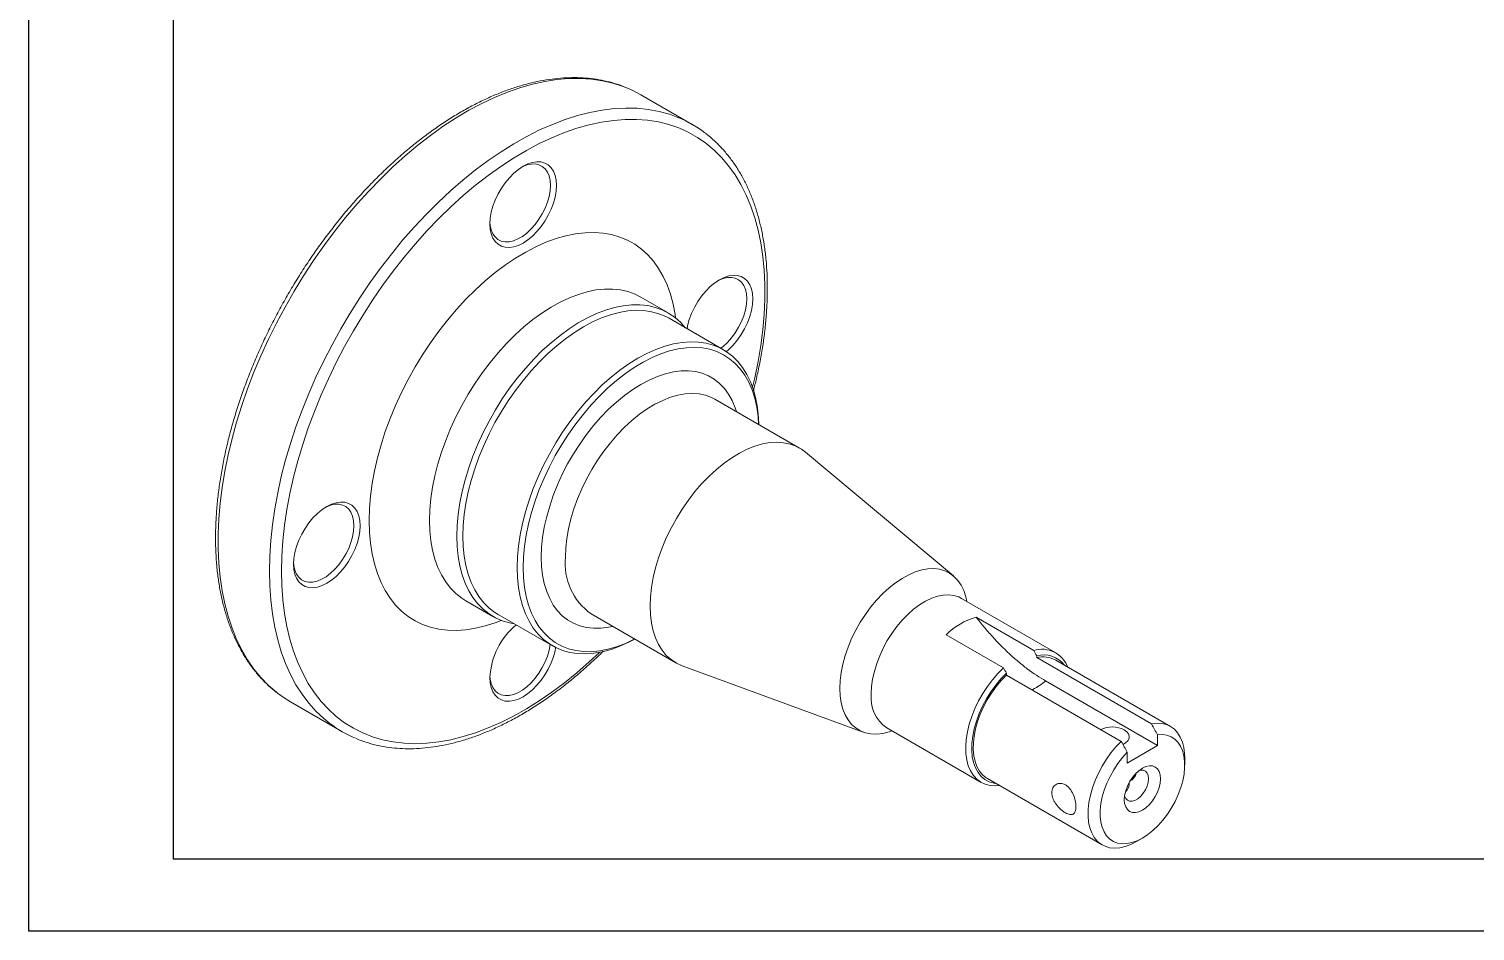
# Model space of a CAD drawing. Header units: millimetres. Extents: x 2469 to 2824, y 1131 to 1382.
# Drawn here: x 2469.3 to 2638.5, y 1131.1 to 1236.6 of the extents above; entities that cross this region are included whole.
import ezdxf

# ---------------------------------------------------------------- set-up
doc = ezdxf.new("R2010")
doc.units = ezdxf.units.MM
doc.linetypes.add('ACAD_ISO05W100', pattern=[33, 24, -3, 0, -3, 0, -3])
doc.layers.add('AM_BOR', color=2, linetype='ACAD_ISO05W100', lineweight=35)

# ---------------------------------------------------------------- blocks, each defined once
blk = doc.blocks.new('A3 ZTL')
for p, q in [((19.57, 280.82), (19.57, 9.78)), ((19.57, 9.78), (401.17, 9.78))]:
    blk.add_line(p, q)
at = {"layer": 'AM_BOR', "color": 135, "linetype": 'Continuous', "lineweight": 25}
for p, q in [((0, 0), (0, 290.61)), ((410.96, 0), (0, 0))]:
    blk.add_line(p, q, dxfattribs=at)

msp = doc.modelspace()

# ---------------------------------------------------------------- linework, layer by layer
at = {"color": 7, "linetype": 'Continuous', "lineweight": 15}
for p, q in [((2546.899, 1225.415), (2540.889, 1228.884)), ((2544.074, 1203.374), (2540.892, 1205.211)), ((2550.542, 1199.063), (2544.178, 1202.737)), ((2559.459, 1187.565), (2549.56, 1193.28)), ((2577.46, 1172.608), (2560.15, 1187.082)), ((2520.394, 1169.703), (2523.576, 1167.866)), ((2589.465, 1163.604), (2578.415, 1169.982)), ((2524.18, 1168.095), (2530.544, 1164.421)), ((2535.061, 1168.164), (2544.961, 1162.449)), ((2580.141, 1167.771), (2586.858, 1163.893)), ((2583.323, 1161.852), (2576.605, 1165.73)), ((2587.212, 1163.262), (2587.212, 1163.047)), ((2587.212, 1163.047), (2600.647, 1155.291)), ((2545.724, 1162.093), (2566.914, 1154.341)), ((2583.676, 1161.006), (2583.676, 1161.221)), ((2602.879, 1154.994), (2589.444, 1162.75)), ((2597.111, 1153.25), (2583.676, 1161.006)), ((2588.261, 1160.319), (2601.354, 1152.761)), ((2499.892, 1157.868), (2505.902, 1154.399)), ((2569.666, 1154.827), (2580.716, 1148.448)), ((2597.818, 1150.72), (2601.354, 1152.761)), ((2601.354, 1152.761), (2601.354, 1154.017)), ((2597.818, 1150.72), (2597.818, 1151.976)), ((2604.536, 1150.515), (2604.536, 1151.331)), ((2581.444, 1148.893), (2594.879, 1141.137)), ((2598.88, 1141.534), (2599.587, 1141.942))]:
    msp.add_line(p, q, dxfattribs=at)
at = {"color": 8, "linetype": 'Continuous', "lineweight": 15, "flags": 128}
for points in [[(2539.317, 1229.662), (2538.8, 1229.866), (2537.613, 1230.249), (2536.379, 1230.533), (2535.103, 1230.717), (2533.786, 1230.8), (2532.434, 1230.782), (2531.049, 1230.663), (2529.635, 1230.444), (2528.196, 1230.124), (2526.737, 1229.706), (2525.26, 1229.19), (2523.77, 1228.577), (2522.271, 1227.87), (2520.767, 1227.069), (2519.261, 1226.177), (2517.759, 1225.198), (2516.264, 1224.132), (2514.78, 1222.983), (2513.312, 1221.755), (2511.862, 1220.45), (2510.435, 1219.072), (2509.035, 1217.625), (2507.666, 1216.112), (2506.331, 1214.539), (2505.034, 1212.908), (2503.779, 1211.224), (2502.568, 1209.492), (2501.405, 1207.717), (2500.293, 1205.904), (2499.236, 1204.056), (2498.235, 1202.18), (2497.295, 1200.28), (2496.416, 1198.361), (2495.602, 1196.429), (2494.855, 1194.489), (2494.177, 1192.545), (2493.57, 1190.604), (2493.035, 1188.671), (2492.573, 1186.75), (2492.187, 1184.847), (2491.876, 1182.967), (2491.643, 1181.115), (2491.487, 1179.296), (2491.409, 1177.515), (2491.409, 1175.776), (2491.487, 1174.086), (2491.643, 1172.447), (2491.876, 1170.864), (2492.187, 1169.343), (2492.573, 1167.886), (2493.035, 1166.498), (2493.57, 1165.182), (2494.177, 1163.942), (2494.855, 1162.782), (2495.602, 1161.704), (2496.416, 1160.712), (2497.295, 1159.807), (2498.235, 1158.993), (2498.343, 1158.909)], [(2497.409, 1173.17), (2497.448, 1174.93), (2497.565, 1176.731), (2497.76, 1178.567), (2498.032, 1180.434), (2498.381, 1182.326), (2498.805, 1184.239), (2499.304, 1186.166), (2499.875, 1188.104), (2500.518, 1190.047), (2501.231, 1191.99), (2502.012, 1193.927), (2502.858, 1195.853), (2503.768, 1197.763), (2504.739, 1199.651), (2505.768, 1201.514), (2506.853, 1203.345), (2507.991, 1205.14), (2509.178, 1206.894), (2510.411, 1208.602), (2511.688, 1210.26), (2513.005, 1211.863), (2514.357, 1213.407), (2515.742, 1214.887), (2517.156, 1216.3), (2518.595, 1217.642), (2520.054, 1218.909), (2521.531, 1220.098), (2523.021, 1221.205), (2524.52, 1222.229), (2526.024, 1223.165), (2527.529, 1224.011), (2529.032, 1224.765), (2530.527, 1225.426), (2532.01, 1225.99), (2533.479, 1226.458), (2534.929, 1226.827), (2536.356, 1227.096), (2537.755, 1227.265), (2539.125, 1227.333), (2540.46, 1227.301), (2541.757, 1227.168), (2543.012, 1226.934), (2544.223, 1226.6), (2545.221, 1226.236)], [(2553.947, 1194.687), (2554.208, 1195.791), (2554.597, 1197.68), (2554.91, 1199.547), (2555.146, 1201.386), (2555.303, 1203.191), (2555.382, 1204.959), (2555.382, 1206.683), (2555.303, 1208.359), (2555.146, 1209.983), (2554.91, 1211.55), (2554.597, 1213.055), (2554.208, 1214.495), (2553.743, 1215.865), (2553.203, 1217.161), (2552.591, 1218.381), (2551.908, 1219.52), (2551.156, 1220.575), (2550.336, 1221.544), (2549.452, 1222.423), (2548.506, 1223.21), (2547.5, 1223.904), (2546.437, 1224.502), (2545.32, 1225.002), (2544.153, 1225.403), (2542.938, 1225.704), (2541.679, 1225.904), (2540.379, 1226.003), (2539.042, 1226), (2537.672, 1225.895), (2536.273, 1225.689), (2534.848, 1225.382), (2533.402, 1224.974), (2531.938, 1224.468), (2530.46, 1223.865), (2528.973, 1223.166), (2527.481, 1222.373), (2525.988, 1221.488), (2524.498, 1220.514), (2523.015, 1219.454), (2521.544, 1218.31), (2520.088, 1217.086), (2518.652, 1215.785), (2517.239, 1214.411), (2515.854, 1212.967), (2514.5, 1211.458), (2513.182, 1209.887), (2511.902, 1208.26), (2510.664, 1206.581), (2509.473, 1204.854), (2508.33, 1203.084), (2507.24, 1201.276), (2506.205, 1199.436), (2505.229, 1197.567), (2504.313, 1195.677), (2503.461, 1193.769), (2502.675, 1191.849), (2501.957, 1189.922), (2501.309, 1187.995), (2500.733, 1186.072), (2500.231, 1184.158), (2499.803, 1182.259), (2499.452, 1180.38), (2499.178, 1178.527), (2498.981, 1176.704), (2498.863, 1174.917), (2498.824, 1173.17), (2498.824, 1173.17)], [(2509.077, 1179.089), (2509.116, 1180.488), (2509.234, 1181.926), (2509.43, 1183.398), (2509.704, 1184.896), (2510.054, 1186.414), (2510.478, 1187.946), (2510.975, 1189.484), (2511.542, 1191.023), (2512.178, 1192.554), (2512.879, 1194.073), (2513.642, 1195.572), (2514.464, 1197.043), (2515.341, 1198.482), (2516.27, 1199.882), (2517.246, 1201.236), (2518.265, 1202.539), (2519.323, 1203.785), (2520.415, 1204.969), (2521.536, 1206.084), (2522.681, 1207.128), (2523.846, 1208.094), (2525.025, 1208.979), (2526.214, 1209.778), (2527.406, 1210.489), (2528.597, 1211.109), (2529.781, 1211.633), (2530.954, 1212.061), (2532.11, 1212.39), (2533.244, 1212.62), (2534.351, 1212.748), (2535.426, 1212.774), (2536.465, 1212.699), (2537.464, 1212.522), (2538.417, 1212.244), (2539.32, 1211.867), (2540.17, 1211.393), (2540.963, 1210.822), (2541.695, 1210.158), (2542.364, 1209.404), (2542.966, 1208.563), (2543.498, 1207.638), (2543.959, 1206.635), (2544.346, 1205.556), (2544.658, 1204.407), (2544.893, 1203.193), (2544.955, 1202.77)], [(2540.883, 1205.217), (2540.209, 1205.556), (2539.379, 1205.858), (2538.501, 1206.06), (2537.58, 1206.16), (2536.621, 1206.158), (2535.629, 1206.053), (2534.61, 1205.847), (2533.57, 1205.541), (2532.513, 1205.136), (2531.447, 1204.634), (2530.375, 1204.039), (2529.306, 1203.353), (2528.243, 1202.58), (2527.194, 1201.725), (2526.164, 1200.791), (2525.158, 1199.785), (2524.182, 1198.711), (2523.241, 1197.577), (2522.341, 1196.386), (2521.486, 1195.147), (2520.681, 1193.866), (2519.931, 1192.55), (2519.239, 1191.206), (2518.609, 1189.842), (2518.045, 1188.465), (2517.55, 1187.082), (2517.126, 1185.701), (2516.777, 1184.33), (2516.503, 1182.976), (2516.306, 1181.646), (2516.187, 1180.348), (2516.148, 1179.089)], [(2529.229, 1174.803), (2529.269, 1175.939), (2529.388, 1177.112), (2529.586, 1178.316), (2529.861, 1179.543), (2530.212, 1180.782), (2530.635, 1182.027), (2531.129, 1183.269), (2531.689, 1184.498), (2532.312, 1185.708), (2532.994, 1186.889), (2533.73, 1188.033), (2534.515, 1189.134), (2535.343, 1190.182), (2536.21, 1191.171), (2537.108, 1192.094), (2538.032, 1192.946), (2538.976, 1193.719), (2539.933, 1194.409), (2540.896, 1195.011), (2541.86, 1195.521), (2542.817, 1195.936), (2543.761, 1196.252), (2544.685, 1196.468), (2545.583, 1196.582), (2546.449, 1196.593), (2547.278, 1196.501), (2548.063, 1196.307), (2548.798, 1196.012), (2549.48, 1195.619), (2550.103, 1195.129), (2550.664, 1194.546), (2551.157, 1193.874), (2551.581, 1193.118), (2551.931, 1192.283), (2552.083, 1191.823)], [(2549.56, 1193.28), (2549.149, 1193.492), (2548.447, 1193.75), (2547.697, 1193.906), (2546.905, 1193.959), (2546.077, 1193.908), (2545.219, 1193.754), (2544.339, 1193.499), (2543.442, 1193.143), (2542.537, 1192.69), (2541.631, 1192.143), (2540.729, 1191.507), (2539.84, 1190.787), (2538.97, 1189.987), (2538.126, 1189.116), (2537.316, 1188.178), (2536.544, 1187.182), (2535.817, 1186.136), (2535.141, 1185.047), (2534.521, 1183.925), (2533.963, 1182.777), (2533.469, 1181.613), (2533.045, 1180.443), (2532.693, 1179.274), (2532.417, 1178.117), (2532.218, 1176.98), (2532.098, 1175.873), (2532.058, 1174.803)], [(2524.539, 1167.406), (2523.846, 1167.137), (2522.681, 1166.758), (2521.536, 1166.479), (2520.415, 1166.3), (2519.323, 1166.223), (2518.265, 1166.248), (2517.246, 1166.374), (2516.27, 1166.601), (2515.341, 1166.928), (2514.464, 1167.355), (2513.642, 1167.877), (2512.879, 1168.495), (2512.178, 1169.204), (2511.542, 1170.002), (2510.975, 1170.886), (2510.478, 1171.85), (2510.054, 1172.892), (2509.704, 1174.007), (2509.43, 1175.189), (2509.234, 1176.434), (2509.116, 1177.736), (2509.077, 1179.089)], [(2516.148, 1179.089), (2516.187, 1177.876), (2516.306, 1176.715), (2516.503, 1175.612), (2516.777, 1174.575), (2517.126, 1173.607), (2517.55, 1172.716), (2518.045, 1171.905), (2518.609, 1171.178), (2519.239, 1170.541), (2519.931, 1169.996), (2520.391, 1169.705)], [(2537.584, 1166.708), (2537.108, 1166.608), (2536.21, 1166.495), (2535.343, 1166.484), (2534.515, 1166.575), (2533.73, 1166.769), (2532.994, 1167.064), (2532.312, 1167.458), (2531.689, 1167.948), (2531.129, 1168.531), (2530.635, 1169.202), (2530.212, 1169.958), (2529.861, 1170.793), (2529.586, 1171.702), (2529.388, 1172.677), (2529.269, 1173.713), (2529.229, 1174.803)], [(2504.467, 1155.352), (2503.768, 1155.919), (2502.858, 1156.779), (2502.012, 1157.727), (2501.231, 1158.763), (2500.518, 1159.882), (2499.875, 1161.083), (2499.304, 1162.361), (2498.805, 1163.713), (2498.381, 1165.136), (2498.032, 1166.626), (2497.76, 1168.179), (2497.565, 1169.79), (2497.448, 1171.455), (2497.409, 1173.17)], [(2498.824, 1173.17), (2498.863, 1171.469), (2498.981, 1169.818), (2499.178, 1168.223), (2499.452, 1166.686), (2499.803, 1165.213), (2500.231, 1163.808), (2500.733, 1162.474), (2501.309, 1161.216), (2501.957, 1160.036), (2502.675, 1158.939), (2503.461, 1157.926), (2504.313, 1157.002), (2505.229, 1156.168), (2506.205, 1155.428), (2507.24, 1154.782), (2508.33, 1154.233), (2509.473, 1153.782), (2510.664, 1153.431), (2511.902, 1153.18), (2513.182, 1153.031), (2514.5, 1152.983), (2515.854, 1153.037), (2517.239, 1153.192), (2518.652, 1153.449), (2520.088, 1153.806), (2521.544, 1154.263), (2523.015, 1154.818), (2524.498, 1155.469), (2525.988, 1156.216), (2527.481, 1157.055), (2528.973, 1157.985), (2530.46, 1159.002), (2531.938, 1160.105), (2533.402, 1161.289), (2534.848, 1162.552), (2536.037, 1163.661)], [(2578.415, 1169.982), (2578.092, 1170.143), (2577.533, 1170.318), (2576.928, 1170.39), (2576.285, 1170.358), (2575.614, 1170.223), (2574.921, 1169.985), (2574.217, 1169.648), (2573.511, 1169.217), (2572.812, 1168.698), (2572.129, 1168.096), (2571.47, 1167.42), (2570.846, 1166.678), (2570.262, 1165.881), (2569.729, 1165.039), (2569.251, 1164.162), (2568.836, 1163.263), (2568.488, 1162.352), (2568.213, 1161.441), (2568.014, 1160.544), (2567.894, 1159.671), (2567.853, 1158.833)]]:
    msp.add_lwpolyline(points, dxfattribs=at)
at = {"color": 7, "linetype": 'Continuous', "lineweight": 15, "flags": 128}
for points in [[(2540.889, 1228.884), (2539.938, 1229.384), (2539.317, 1229.662)], [(2523.219, 1213.791), (2523.258, 1214.453), (2523.376, 1215.147), (2523.57, 1215.859), (2523.836, 1216.575), (2524.169, 1217.28), (2524.561, 1217.96), (2525.005, 1218.6), (2525.492, 1219.188), (2526.012, 1219.712), (2526.554, 1220.162), (2527.108, 1220.527), (2527.661, 1220.801), (2528.203, 1220.977), (2528.723, 1221.054), (2529.21, 1221.028), (2529.655, 1220.9), (2530.047, 1220.674), (2530.379, 1220.353), (2530.645, 1219.944), (2530.839, 1219.455), (2530.957, 1218.897), (2530.997, 1218.281), (2530.957, 1217.619), (2530.839, 1216.925), (2530.645, 1216.213), (2530.379, 1215.497), (2530.047, 1214.792), (2529.655, 1214.112), (2529.21, 1213.472), (2528.723, 1212.883), (2528.203, 1212.359), (2527.661, 1211.91), (2527.108, 1211.545), (2526.554, 1211.271), (2526.012, 1211.094), (2525.492, 1211.018), (2525.005, 1211.044), (2524.561, 1211.172), (2524.169, 1211.398), (2523.836, 1211.719), (2523.57, 1212.128), (2523.376, 1212.616), (2523.258, 1213.174), (2523.219, 1213.791)], [(2523.223, 1214.002), (2523.258, 1213.613), (2523.376, 1213.086), (2523.569, 1212.63), (2523.833, 1212.254), (2524.162, 1211.967), (2524.55, 1211.775), (2524.986, 1211.684), (2525.463, 1211.694), (2525.967, 1211.805), (2526.49, 1212.016), (2527.018, 1212.321), (2527.541, 1212.714), (2528.046, 1213.185), (2528.522, 1213.725), (2528.959, 1214.321), (2529.346, 1214.959), (2529.675, 1215.626), (2529.94, 1216.307), (2530.133, 1216.987), (2530.25, 1217.65), (2530.29, 1218.281), (2530.25, 1218.867), (2530.133, 1219.394), (2529.94, 1219.85), (2529.675, 1220.226), (2529.346, 1220.513), (2528.959, 1220.705), (2528.522, 1220.796), (2528.046, 1220.786), (2527.541, 1220.675), (2527.018, 1220.464), (2526.926, 1220.417)], [(2546.287, 1201.519), (2546.357, 1201.876), (2546.551, 1202.588), (2546.817, 1203.304), (2547.15, 1204.009), (2547.542, 1204.689), (2547.986, 1205.329), (2548.473, 1205.917), (2548.993, 1206.441), (2549.535, 1206.891), (2550.089, 1207.256), (2550.642, 1207.53), (2551.184, 1207.707), (2551.704, 1207.783), (2552.191, 1207.757), (2552.636, 1207.629), (2553.028, 1207.403), (2553.36, 1207.082), (2553.626, 1206.673), (2553.82, 1206.184), (2553.938, 1205.626), (2553.978, 1205.01), (2553.938, 1204.348), (2553.82, 1203.654), (2553.626, 1202.942), (2553.36, 1202.226), (2553.028, 1201.521), (2552.636, 1200.841), (2552.191, 1200.201), (2551.704, 1199.612), (2551.184, 1199.088), (2550.9, 1198.841)], [(2550.254, 1199.23), (2550.522, 1199.443), (2551.027, 1199.914), (2551.503, 1200.454), (2551.94, 1201.05), (2552.327, 1201.688), (2552.656, 1202.356), (2552.921, 1203.037), (2553.114, 1203.716), (2553.231, 1204.379), (2553.271, 1205.01), (2553.231, 1205.596), (2553.114, 1206.123), (2552.921, 1206.579), (2552.656, 1206.955), (2552.327, 1207.242), (2551.94, 1207.434), (2551.503, 1207.525), (2551.027, 1207.515), (2550.522, 1207.404), (2549.999, 1207.193), (2549.907, 1207.146)], [(2519.33, 1177.252), (2519.369, 1178.511), (2519.488, 1179.809), (2519.685, 1181.139), (2519.959, 1182.493), (2520.308, 1183.864), (2520.732, 1185.245), (2521.227, 1186.628), (2521.791, 1188.005), (2522.421, 1189.369), (2523.113, 1190.713), (2523.863, 1192.029), (2524.668, 1193.31), (2525.523, 1194.549), (2526.423, 1195.74), (2527.364, 1196.875), (2528.34, 1197.948), (2529.346, 1198.954), (2530.376, 1199.888), (2531.425, 1200.743), (2532.488, 1201.516), (2533.557, 1202.202), (2534.629, 1202.797), (2535.695, 1203.299), (2536.752, 1203.704), (2537.792, 1204.011), (2538.811, 1204.216), (2539.803, 1204.321), (2540.762, 1204.323), (2541.683, 1204.223), (2542.561, 1204.021), (2543.391, 1203.719), (2544.17, 1203.318), (2544.891, 1202.821), (2545.553, 1202.229), (2546.075, 1201.642)], [(2544.178, 1202.737), (2543.798, 1202.941), (2542.996, 1203.274), (2542.145, 1203.508), (2541.25, 1203.641), (2540.315, 1203.672), (2539.346, 1203.601), (2538.347, 1203.428), (2537.326, 1203.154), (2536.287, 1202.781), (2535.236, 1202.312), (2534.179, 1201.747), (2533.122, 1201.091), (2532.071, 1200.348), (2531.032, 1199.521), (2530.01, 1198.615), (2529.012, 1197.636), (2528.043, 1196.588), (2527.108, 1195.477), (2526.212, 1194.31), (2525.361, 1193.094), (2524.56, 1191.835), (2523.812, 1190.539), (2523.122, 1189.215), (2522.494, 1187.87), (2521.931, 1186.511), (2521.437, 1185.146), (2521.014, 1183.783), (2520.665, 1182.428), (2520.391, 1181.091), (2520.195, 1179.777), (2520.076, 1178.495), (2520.037, 1177.252)], [(2526.401, 1173.578), (2526.44, 1174.822), (2526.559, 1176.104), (2526.755, 1177.417), (2527.029, 1178.755), (2527.378, 1180.109), (2527.801, 1181.473), (2528.295, 1182.838), (2528.858, 1184.196), (2529.486, 1185.542), (2530.176, 1186.866), (2530.924, 1188.161), (2531.725, 1189.42), (2532.576, 1190.637), (2533.472, 1191.803), (2534.407, 1192.914), (2535.376, 1193.962), (2536.374, 1194.941), (2537.396, 1195.847), (2538.435, 1196.674), (2539.486, 1197.417), (2540.543, 1198.073), (2541.6, 1198.638), (2542.651, 1199.108), (2543.69, 1199.48), (2544.711, 1199.754), (2545.71, 1199.927), (2546.679, 1199.998), (2547.614, 1199.967), (2548.509, 1199.835), (2549.36, 1199.601), (2550.162, 1199.267), (2550.91, 1198.835), (2551.6, 1198.307), (2552.228, 1197.687), (2552.79, 1196.978), (2553.284, 1196.184), (2553.707, 1195.308), (2554.057, 1194.357), (2554.33, 1193.336), (2554.527, 1192.249), (2554.645, 1191.104), (2554.68, 1190.324)], [(2554.666, 1190.332), (2554.596, 1191.251), (2554.439, 1192.352), (2554.204, 1193.39), (2553.893, 1194.361), (2553.507, 1195.258), (2553.049, 1196.076), (2552.522, 1196.812), (2551.928, 1197.46), (2551.27, 1198.016), (2550.554, 1198.478), (2549.782, 1198.844), (2548.959, 1199.11), (2548.09, 1199.275), (2547.179, 1199.339), (2546.233, 1199.301), (2545.256, 1199.161), (2544.255, 1198.92), (2543.234, 1198.58), (2542.199, 1198.142), (2541.157, 1197.609), (2540.114, 1196.984), (2539.075, 1196.27), (2538.047, 1195.472), (2537.034, 1194.594), (2536.044, 1193.642), (2535.082, 1192.62), (2534.153, 1191.534), (2533.263, 1190.392), (2532.416, 1189.198), (2531.618, 1187.961), (2530.874, 1186.687), (2530.186, 1185.384), (2529.56, 1184.058), (2528.999, 1182.718), (2528.506, 1181.371), (2528.084, 1180.026), (2527.735, 1178.689), (2527.462, 1177.368), (2527.266, 1176.071), (2527.147, 1174.805), (2527.108, 1173.578)], [(2541.957, 1169.088), (2541.997, 1170.158), (2542.117, 1171.265), (2542.316, 1172.402), (2542.593, 1173.559), (2542.944, 1174.728), (2543.369, 1175.898), (2543.862, 1177.062), (2544.421, 1178.21), (2545.041, 1179.332), (2545.717, 1180.421), (2546.443, 1181.468), (2547.215, 1182.463), (2548.026, 1183.401), (2548.87, 1184.273), (2549.739, 1185.072), (2550.629, 1185.792), (2551.53, 1186.428), (2552.437, 1186.975), (2553.342, 1187.428), (2554.238, 1187.784), (2555.118, 1188.04), (2555.976, 1188.193), (2556.804, 1188.244), (2557.596, 1188.191), (2558.346, 1188.035), (2559.048, 1187.777), (2559.697, 1187.419), (2560.15, 1187.082)], [(2500.238, 1173.987), (2500.277, 1174.649), (2500.395, 1175.343), (2500.589, 1176.055), (2500.855, 1176.771), (2501.188, 1177.476), (2501.58, 1178.155), (2502.024, 1178.796), (2502.511, 1179.384), (2503.031, 1179.908), (2503.573, 1180.357), (2504.127, 1180.723), (2504.68, 1180.996), (2505.222, 1181.173), (2505.742, 1181.249), (2506.229, 1181.224), (2506.674, 1181.096), (2507.066, 1180.869), (2507.399, 1180.548), (2507.664, 1180.14), (2507.858, 1179.651), (2507.976, 1179.093), (2508.016, 1178.477), (2507.976, 1177.815), (2507.858, 1177.121), (2507.664, 1176.408), (2507.399, 1175.692), (2507.066, 1174.987), (2506.674, 1174.308), (2506.229, 1173.667), (2505.742, 1173.079), (2505.222, 1172.555), (2504.68, 1172.106), (2504.127, 1171.741), (2503.573, 1171.467), (2503.031, 1171.29), (2502.511, 1171.214), (2502.024, 1171.24), (2501.58, 1171.367), (2501.188, 1171.594), (2500.855, 1171.915), (2500.589, 1172.324), (2500.395, 1172.812), (2500.277, 1173.37), (2500.238, 1173.987)], [(2500.242, 1174.198), (2500.277, 1173.809), (2500.395, 1173.282), (2500.588, 1172.825), (2500.852, 1172.45), (2501.182, 1172.163), (2501.569, 1171.971), (2502.005, 1171.88), (2502.482, 1171.89), (2502.987, 1172.001), (2503.509, 1172.212), (2504.037, 1172.517), (2504.56, 1172.91), (2505.065, 1173.381), (2505.541, 1173.921), (2505.978, 1174.516), (2506.365, 1175.155), (2506.694, 1175.822), (2506.959, 1176.503), (2507.152, 1177.183), (2507.269, 1177.846), (2507.309, 1178.477), (2507.269, 1179.063), (2507.152, 1179.59), (2506.959, 1180.046), (2506.694, 1180.422), (2506.365, 1180.709), (2505.978, 1180.9), (2505.541, 1180.992), (2505.065, 1180.982), (2504.56, 1180.87), (2504.037, 1180.66), (2503.945, 1180.613)], [(2526.076, 1167), (2525.523, 1167.106), (2524.668, 1167.358), (2523.863, 1167.71), (2523.113, 1168.159), (2522.421, 1168.704), (2521.791, 1169.341), (2521.227, 1170.068), (2520.732, 1170.879), (2520.308, 1171.77), (2519.959, 1172.738), (2519.685, 1173.775), (2519.488, 1174.878), (2519.369, 1176.039), (2519.33, 1177.252)], [(2520.037, 1177.252), (2520.076, 1176.055), (2520.195, 1174.909), (2520.391, 1173.823), (2520.665, 1172.801), (2521.014, 1171.85), (2521.437, 1170.975), (2521.931, 1170.181), (2522.494, 1169.471), (2523.122, 1168.851), (2523.812, 1168.324), (2524.18, 1168.095)], [(2540.181, 1165.208), (2539.486, 1164.847), (2538.435, 1164.377), (2537.396, 1164.004), (2536.374, 1163.731), (2535.376, 1163.558), (2534.407, 1163.487), (2533.472, 1163.517), (2532.576, 1163.65), (2531.725, 1163.884), (2530.924, 1164.218), (2530.176, 1164.65), (2529.486, 1165.177), (2528.858, 1165.797), (2528.295, 1166.507), (2527.801, 1167.301), (2527.378, 1168.176), (2527.029, 1169.127), (2526.755, 1170.149), (2526.559, 1171.236), (2526.44, 1172.381), (2526.401, 1173.578)], [(2527.108, 1173.578), (2527.147, 1172.397), (2527.266, 1171.268), (2527.462, 1170.198), (2527.735, 1169.192), (2528.084, 1168.258), (2528.506, 1167.399), (2528.999, 1166.622), (2529.56, 1165.93), (2530.186, 1165.327), (2530.874, 1164.817), (2531.618, 1164.403), (2532.416, 1164.088), (2533.263, 1163.872), (2534.153, 1163.757), (2535.082, 1163.744), (2536.044, 1163.833), (2537.034, 1164.024), (2538.047, 1164.314), (2539.075, 1164.704), (2540.114, 1165.19), (2540.167, 1165.217)], [(2564.16, 1159.454), (2564.2, 1160.367), (2564.319, 1161.316), (2564.515, 1162.292), (2564.787, 1163.283), (2565.132, 1164.279), (2565.547, 1165.27), (2566.026, 1166.245), (2566.564, 1167.194), (2567.157, 1168.107), (2567.797, 1168.974), (2568.478, 1169.786), (2569.193, 1170.535), (2569.934, 1171.212), (2570.693, 1171.81), (2571.463, 1172.323), (2572.234, 1172.745), (2572.999, 1173.072), (2573.75, 1173.301), (2574.479, 1173.429), (2575.178, 1173.455), (2575.84, 1173.378), (2576.457, 1173.2), (2577.023, 1172.921), (2577.533, 1172.546), (2577.98, 1172.078), (2578.36, 1171.522), (2578.669, 1170.883), (2578.904, 1170.17), (2579.022, 1169.632)], [(2545.724, 1162.093), (2545.717, 1162.096), (2545.041, 1162.404), (2544.421, 1162.811), (2543.862, 1163.314), (2543.369, 1163.908), (2542.944, 1164.589), (2542.593, 1165.351), (2542.316, 1166.189), (2542.117, 1167.096), (2541.997, 1168.065), (2541.957, 1169.088)], [(2523.223, 1160.927), (2523.258, 1160.538), (2523.376, 1160.011), (2523.569, 1159.555), (2523.833, 1159.179), (2524.162, 1158.892), (2524.55, 1158.7), (2524.986, 1158.609), (2525.463, 1158.619), (2525.967, 1158.73), (2526.49, 1158.941), (2527.018, 1159.246), (2527.541, 1159.639), (2528.046, 1160.11), (2528.522, 1160.65), (2528.959, 1161.245), (2529.346, 1161.884), (2529.675, 1162.551), (2529.94, 1163.232), (2530.133, 1163.912), (2530.25, 1164.575), (2530.252, 1164.59)], [(2530.912, 1164.224), (2530.839, 1163.85), (2530.645, 1163.137), (2530.379, 1162.421), (2530.047, 1161.717), (2529.655, 1161.037), (2529.21, 1160.396), (2528.723, 1159.808), (2528.203, 1159.284), (2527.661, 1158.835), (2527.108, 1158.47), (2526.554, 1158.196), (2526.012, 1158.019), (2525.492, 1157.943), (2525.005, 1157.969), (2524.561, 1158.096), (2524.169, 1158.323), (2523.836, 1158.644), (2523.57, 1159.053), (2523.376, 1159.541), (2523.258, 1160.099), (2523.219, 1160.716)], [(2582.863, 1148.074), (2582.364, 1148.038), (2581.75, 1148.083), (2581.179, 1148.232), (2580.659, 1148.482), (2580.196, 1148.83), (2579.797, 1149.271), (2579.467, 1149.8), (2579.21, 1150.41), (2579.029, 1151.094), (2578.927, 1151.841), (2578.905, 1152.642), (2578.964, 1153.488), (2579.102, 1154.367), (2579.319, 1155.267), (2579.61, 1156.177), (2579.972, 1157.085), (2580.401, 1157.979), (2580.891, 1158.848), (2581.436, 1159.68), (2582.028, 1160.465), (2582.659, 1161.192), (2583.323, 1161.852)], [(2583.676, 1161.221), (2583.034, 1160.565), (2582.425, 1159.842), (2581.858, 1159.064), (2581.341, 1158.241), (2580.881, 1157.384), (2580.485, 1156.505), (2580.157, 1155.617), (2579.904, 1154.732), (2579.727, 1153.861), (2579.63, 1153.018), (2579.614, 1152.214), (2579.679, 1151.461), (2579.825, 1150.768), (2580.049, 1150.145), (2580.348, 1149.602), (2580.717, 1149.145), (2581.153, 1148.781), (2581.648, 1148.515), (2582.197, 1148.351), (2582.452, 1148.311)], [(2570.273, 1154.476), (2569.934, 1154.364), (2569.193, 1154.185), (2568.478, 1154.108), (2567.797, 1154.134), (2567.157, 1154.261), (2566.564, 1154.49), (2566.026, 1154.818), (2565.547, 1155.24), (2565.132, 1155.753), (2564.787, 1156.351), (2564.515, 1157.027), (2564.319, 1157.776), (2564.2, 1158.587), (2564.16, 1159.454)], [(2581.444, 1148.893), (2581.294, 1148.987), (2580.872, 1149.336), (2580.512, 1149.775), (2580.221, 1150.297), (2580.002, 1150.896), (2579.859, 1151.563), (2579.792, 1152.289), (2579.804, 1153.064), (2579.893, 1153.877), (2580.06, 1154.717), (2580.301, 1155.572), (2580.613, 1156.43), (2580.992, 1157.28), (2581.432, 1158.11), (2581.928, 1158.908), (2582.472, 1159.664), (2583.058, 1160.367), (2583.676, 1161.006)], [(2498.343, 1158.909), (2499.236, 1158.272), (2499.892, 1157.868)], [(2597.326, 1152.892), (2597.625, 1153.069), (2597.874, 1153.307), (2598.018, 1153.573), (2598.047, 1153.851), (2597.96, 1154.125), (2597.762, 1154.378), (2597.465, 1154.598)], [(2600.647, 1155.291), (2601.265, 1155.366), (2601.851, 1155.339), (2602.395, 1155.213), (2602.891, 1154.987), (2603.332, 1154.665), (2603.71, 1154.253), (2604.022, 1153.754), (2604.263, 1153.177), (2604.43, 1152.53), (2604.519, 1151.82), (2604.536, 1151.331)], [(2598.88, 1141.534), (2598.879, 1141.533), (2598.215, 1141.195), (2597.56, 1140.952), (2596.924, 1140.807), (2596.314, 1140.763), (2595.74, 1140.819), (2595.209, 1140.976), (2594.729, 1141.231), (2594.307, 1141.58), (2593.947, 1142.019), (2593.656, 1142.541), (2593.437, 1143.14), (2593.294, 1143.807), (2593.227, 1144.533), (2593.239, 1145.308), (2593.328, 1146.121), (2593.495, 1146.961), (2593.736, 1147.816), (2594.048, 1148.674), (2594.427, 1149.524), (2594.867, 1150.354), (2595.363, 1151.153), (2595.907, 1151.908), (2596.493, 1152.611), (2597.111, 1153.25)], [(2597.818, 1151.976), (2597.251, 1151.349), (2596.72, 1150.663), (2596.235, 1149.929), (2595.803, 1149.159), (2595.431, 1148.365), (2595.126, 1147.56), (2594.891, 1146.757), (2594.731, 1145.968), (2594.649, 1145.206), (2594.644, 1144.482), (2594.719, 1143.81), (2594.871, 1143.198), (2595.097, 1142.657), (2595.396, 1142.196), (2595.761, 1141.822), (2596.186, 1141.541), (2596.666, 1141.357), (2597.192, 1141.273), (2597.757, 1141.29), (2598.35, 1141.409), (2598.963, 1141.627), (2599.586, 1141.942), (2600.209, 1142.347), (2600.822, 1142.836), (2601.416, 1143.403), (2601.98, 1144.036), (2602.506, 1144.728), (2602.986, 1145.466), (2603.412, 1146.239), (2603.777, 1147.035), (2604.075, 1147.84), (2604.302, 1148.643), (2604.454, 1149.429), (2604.528, 1150.188), (2604.524, 1150.906), (2604.441, 1151.573), (2604.281, 1152.178), (2604.047, 1152.71), (2603.741, 1153.162), (2603.369, 1153.527), (2602.938, 1153.798), (2602.453, 1153.972), (2601.922, 1154.045), (2601.354, 1154.017)], [(2597.465, 1146.433), (2597.506, 1146.934), (2597.626, 1147.463), (2597.822, 1148), (2598.086, 1148.524), (2598.408, 1149.014), (2598.774, 1149.452), (2599.172, 1149.821), (2599.586, 1150.107), (2600, 1150.299), (2600.398, 1150.389), (2600.765, 1150.375), (2601.086, 1150.255), (2601.35, 1150.037), (2601.546, 1149.726), (2601.667, 1149.336), (2601.708, 1148.882), (2601.667, 1148.381), (2601.546, 1147.851), (2601.35, 1147.315), (2601.086, 1146.791), (2600.765, 1146.301), (2600.398, 1145.863), (2600, 1145.494), (2599.586, 1145.208), (2599.172, 1145.016), (2598.774, 1144.926), (2598.408, 1144.94), (2598.086, 1145.059), (2597.822, 1145.278), (2597.626, 1145.589), (2597.506, 1145.978), (2597.465, 1146.433)], [(2597.501, 1146.903), (2597.506, 1146.882), (2597.627, 1146.584), (2597.821, 1146.372), (2598.076, 1146.258), (2598.378, 1146.249), (2598.709, 1146.346), (2599.05, 1146.543), (2599.381, 1146.828), (2599.682, 1147.185), (2599.938, 1147.594), (2600.131, 1148.03), (2600.252, 1148.467), (2600.293, 1148.882), (2600.252, 1149.249), (2600.131, 1149.547), (2599.938, 1149.76), (2599.682, 1149.873), (2599.381, 1149.882), (2599.196, 1149.84)]]:
    msp.add_lwpolyline(points, dxfattribs=at)
at = {"color": 7, "linetype": 'Continuous', "lineweight": 15}
for centre, radius, start, end in [((2540.038, 1213.529), 13.724, 52.62042, 67.80951), ((2531.779, 1160.297), 8.57, 129.83813, 177.20155), ((2582.325, 1159.905), 8.164, 105.51826, 134.47637), ((2587.803, 1160.754), 3.278, 21.04277, 106.74545), ((2588.015, 1160.295), 3.073, 37.54799, 105.14521), ((2587.936, 1159.96), 3.171, 61.61715, 103.20847), ((2512.761, 1166.279), 13.718, 232.79917, 247.46697), ((2596.048, 1151.891), 3.055, 62.35872, 115.99046), ((2597.423, 1149.898), 1.486, 298.12787, 346.33392), ((2596.564, 1148.41), 1.486, 313.68013, 1.87233)]:
    msp.add_arc(centre, radius, start, end, dxfattribs=at)
at = {"color": 8, "linetype": 'Continuous', "lineweight": 15}
for centre, radius, start, end in [((2539.259, 1174.062), 7.239, 174.12827, 234.55955), ((2572.113, 1158.347), 4.287, 173.49359, 235.19423)]:
    msp.add_arc(centre, radius, start, end, dxfattribs=at)
at = {"color": 7, "linetype": 'Continuous', "lineweight": 15}
for points, knots in [([(2539.24, 1229.699), (2539.229, 1229.703), (2538.857, 1229.877), (2538.08, 1230.138), (2536.91, 1230.473), (2535.693, 1230.707), (2534.441, 1230.853), (2533.154, 1230.907), (2531.835, 1230.869), (2530.488, 1230.738), (2529.115, 1230.516), (2527.721, 1230.202), (2526.309, 1229.797), (2524.883, 1229.302), (2523.447, 1228.719), (2522.003, 1228.049), (2520.557, 1227.294), (2519.111, 1226.456), (2517.668, 1225.537), (2516.234, 1224.54), (2514.81, 1223.467), (2513.4, 1222.321), (2512.008, 1221.105), (2510.637, 1219.822), (2509.29, 1218.475), (2507.97, 1217.067), (2506.68, 1215.602), (2505.423, 1214.084), (2504.203, 1212.516), (2503.023, 1210.901), (2501.884, 1209.245), (2500.789, 1207.55), (2499.743, 1205.82), (2498.746, 1204.061), (2497.801, 1202.276), (2496.911, 1200.47), (2496.077, 1198.647), (2495.302, 1196.81), (2494.588, 1194.965), (2493.936, 1193.117), (2493.348, 1191.268), (2492.825, 1189.424), (2492.369, 1187.59), (2491.981, 1185.769), (2491.663, 1183.966), (2491.414, 1182.185), (2491.236, 1180.43), (2491.129, 1178.706), (2491.094, 1177.017), (2491.131, 1175.366), (2491.241, 1173.758), (2491.422, 1172.197), (2491.676, 1170.687), (2492.001, 1169.231), (2492.397, 1167.834), (2492.864, 1166.5), (2493.399, 1165.231), (2494.002, 1164.032), (2494.671, 1162.905), (2495.404, 1161.855), (2496.197, 1160.882), (2497.053, 1159.995), (2497.746, 1159.357), (2498.172, 1159.044), (2498.273, 1158.969)], [0, 0, 0, 0, 0.0004626, 0.0166947, 0.0329477, 0.0492351, 0.065567, 0.081949, 0.0983825, 0.1148649, 0.1313913, 0.1479549, 0.1645483, 0.1811643, 0.1977962, 0.2144385, 0.2310867, 0.247737, 0.2643862, 0.2810326, 0.2976752, 0.3143132, 0.3309465, 0.347575, 0.3641988, 0.3808183, 0.3974337, 0.4140456, 0.4306546, 0.447261, 0.4638655, 0.4804686, 0.4970709, 0.513673, 0.5302754, 0.5468786, 0.5634831, 0.5800895, 0.5966984, 0.6133104, 0.6299261, 0.646546, 0.6631705, 0.6798003, 0.6964355, 0.7130765, 0.7297235, 0.7463762, 0.7630342, 0.7796966, 0.7963622, 0.8130284, 0.8296915, 0.8463474, 0.8629908, 0.8796151, 0.8962132, 0.912777, 0.9292989, 0.9457723, 0.962193, 0.97856, 0.9948768, 1, 1, 1, 1]), ([(2554.058, 1194.274), (2554.179, 1194.746), (2554.456, 1195.832), (2554.808, 1197.514), (2555.129, 1199.317), (2555.377, 1201.098), (2555.555, 1202.853), (2555.662, 1204.577), (2555.697, 1206.266), (2555.66, 1207.917), (2555.55, 1209.525), (2555.369, 1211.086), (2555.115, 1212.596), (2554.79, 1214.051), (2554.393, 1215.448), (2553.927, 1216.783), (2553.392, 1218.052), (2552.789, 1219.251), (2552.12, 1220.378), (2551.387, 1221.428), (2550.594, 1222.401), (2549.738, 1223.288), (2549.018, 1223.948), (2548.564, 1224.281), (2548.434, 1224.377)], [0, 0, 0, 0, 0.0365814, 0.083947, 0.1313284, 0.1787262, 0.2261408, 0.2735718, 0.3210179, 0.3684768, 0.4159445, 0.4634138, 0.5108746, 0.5583148, 0.6057193, 0.6530696, 0.700345, 0.7475228, 0.7945813, 0.8415018, 0.888272, 0.9348893, 0.9813635, 1, 1, 1, 1]), ([(2580.141, 1167.771), (2580.449, 1167.38), (2580.759, 1166.994), (2581.388, 1166.242), (2581.706, 1165.875), (2582.673, 1164.804), (2583.335, 1164.13), (2584.355, 1163.185), (2584.7, 1162.881), (2585.398, 1162.296), (2585.754, 1162.014), (2586.822, 1161.212), (2587.539, 1160.736), (2588.261, 1160.319)], [0, 0, 0, 0, 0.125, 0.125, 0.25, 0.25, 0.5, 0.5, 0.625, 0.625, 0.75, 0.75, 1, 1, 1, 1]), ([(2507.581, 1153.57), (2507.582, 1153.57), (2507.944, 1153.402), (2508.711, 1153.145), (2509.881, 1152.81), (2511.097, 1152.576), (2512.35, 1152.43), (2513.637, 1152.376), (2514.956, 1152.414), (2516.303, 1152.544), (2517.676, 1152.767), (2519.07, 1153.081), (2520.482, 1153.486), (2521.908, 1153.981), (2523.344, 1154.564), (2524.788, 1155.234), (2526.234, 1155.989), (2527.68, 1156.827), (2529.122, 1157.746), (2530.557, 1158.743), (2531.981, 1159.816), (2533.391, 1160.961), (2534.782, 1162.181), (2535.81, 1163.128), (2536.366, 1163.687), (2536.474, 1163.796)], [0, 0, 0, 0, 0.0000384, 0.0462673, 0.0925555, 0.138942, 0.1854551, 0.2321108, 0.278913, 0.3258548, 0.3729218, 0.4200947, 0.4673525, 0.5146746, 0.5620422, 0.6094393, 0.656853, 0.7042729, 0.7516896, 0.7990985, 0.8464963, 0.8938813, 0.9412527, 0.9886104, 1, 1, 1, 1]), ([(2591.808, 1145.616), (2591.808, 1145.508), (2591.801, 1145.408), (2591.774, 1145.225), (2591.753, 1145.141), (2591.699, 1144.994), (2591.665, 1144.931), (2591.584, 1144.825), (2591.536, 1144.783), (2591.376, 1144.691), (2591.243, 1144.673), (2591.013, 1144.713), (2590.93, 1144.737), (2590.757, 1144.805), (2590.667, 1144.849), (2590.482, 1144.956), (2590.385, 1145.02), (2590.194, 1145.161), (2590.099, 1145.239), (2589.816, 1145.497), (2589.638, 1145.693), (2589.406, 1146.013), (2589.336, 1146.122), (2589.212, 1146.345), (2589.158, 1146.461), (2589.07, 1146.689), (2589.037, 1146.803), (2588.991, 1147.029), (2588.98, 1147.142), (2588.98, 1147.462), (2589.026, 1147.662), (2589.157, 1147.91), (2589.211, 1147.986), (2589.335, 1148.116), (2589.405, 1148.171), (2589.559, 1148.26), (2589.643, 1148.294), (2589.818, 1148.336), (2589.909, 1148.346), (2590.192, 1148.336), (2590.386, 1148.278), (2590.666, 1148.116), (2590.756, 1148.051), (2590.928, 1147.899), (2591.012, 1147.812), (2591.242, 1147.527), (2591.376, 1147.301), (2591.589, 1146.825), (2591.671, 1146.569), (2591.753, 1146.199), (2591.774, 1146.075), (2591.801, 1145.838), (2591.808, 1145.725), (2591.808, 1145.616)], [0, 0, 0, 0, 0.03125, 0.03125, 0.0625, 0.0625, 0.09375, 0.09375, 0.125, 0.125, 0.1875, 0.1875, 0.21875, 0.21875, 0.25, 0.25, 0.28125, 0.28125, 0.3125, 0.3125, 0.375, 0.375, 0.40625, 0.40625, 0.4375, 0.4375, 0.46875, 0.46875, 0.5, 0.5, 0.5625, 0.5625, 0.59375, 0.59375, 0.625, 0.625, 0.65625, 0.65625, 0.6875, 0.6875, 0.75, 0.75, 0.78125, 0.78125, 0.8125, 0.8125, 0.875, 0.875, 0.9375, 0.9375, 0.96875, 0.96875, 1, 1, 1, 1])]:
    msp.add_open_spline(points, degree=3, knots=knots, dxfattribs=at)
for points in [[(2587.212, 1163.262), (2587.094, 1163.472), (2586.976, 1163.683), (2586.858, 1163.893)], [(2583.323, 1161.852), (2583.441, 1161.642), (2583.559, 1161.431), (2583.676, 1161.221)], [(2601.354, 1154.017), (2601.119, 1154.442), (2600.884, 1154.867), (2600.647, 1155.291)], [(2597.111, 1153.25), (2597.348, 1152.826), (2597.584, 1152.401), (2597.818, 1151.976)]]:
    msp.add_open_spline(points, degree=3, dxfattribs=at)
at = {"color": 8, "linetype": 'Continuous', "lineweight": 15}
msp.add_open_spline([(2588.261, 1160.319), (2587.797, 1159.961), (2587.312, 1159.588), (2586.708, 1159.283), (2586.683, 1159.271)], degree=3, knots=[0, 0, 0, 0, 0.9582846, 1, 1, 1, 1], dxfattribs=at)

# ---------------------------------------------------------------- block references
at = {"linetype": 'ByBlock', "lineweight": 0, "xscale": 0.8624880000000004, "yscale": 0.8624880000000004, "zscale": 0.8624880000000004}
msp.add_blockref('A3 ZTL', (2469.264, 1131.065), dxfattribs=at)

doc.saveas('drawing.dxf')
